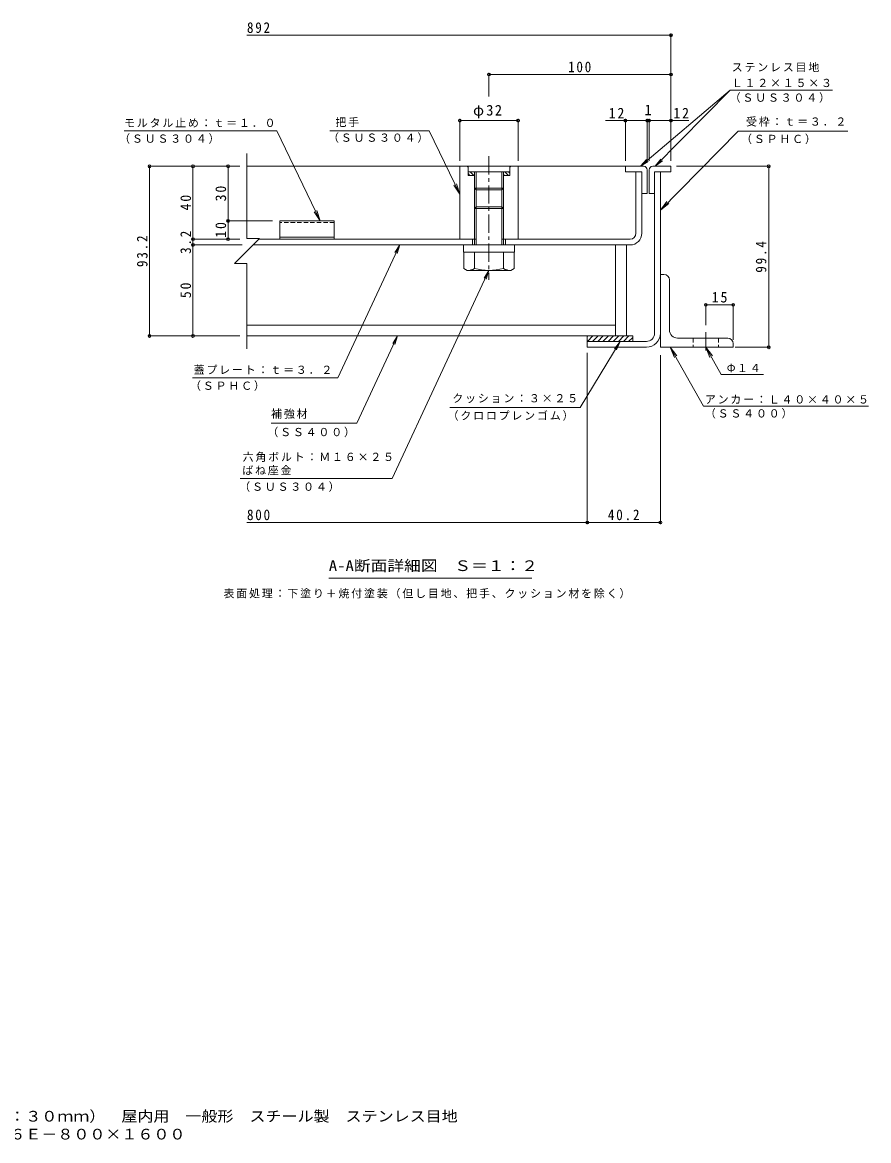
# Model space of a CAD drawing. Units: millimetres on the paper, enlarged 10 times, with parts at other scales. Extents: x -2620 to 2387, y -1963 to 1109.
# Drawn here: x 61 to 2387, y -1963 to 1109 of the extents above; entities that cross this region are included whole.
import ezdxf
from ezdxf.enums import TextEntityAlignment as Align

# ---------------------------------------------------------------- set-up
doc = ezdxf.new("R2010")
doc.units = ezdxf.units.MM
doc.header["$LTSCALE"] = 10
doc.header["$PDMODE"] = 32
doc.header["$PDSIZE"] = 8
doc.linetypes.add('CHAIN1', pattern=[8, 5, -1, 1, -1])
doc.linetypes.add('DASHED1', pattern=[1.8, 1.2, -0.6])
for name, color, linetype, lineweight in [('D-1', 2, 'Continuous', 9), ('D-2', 3, 'Continuous', 9), ('D-3', 4, 'Continuous', 9), ('D-4', 7, 'Continuous', 9), ('D-5', 7, 'Continuous', 9), ('D-6', 6, 'Continuous', 9), ('D-7', 4, 'CHAIN1', 9), ('D-8', 5, 'Continuous', 5), ('D-9', 134, 'Continuous', 5), ('D-C', 2, 'Continuous', 9), ('D-E', 3, 'Continuous', 9), ('D-F', 7, 'Continuous', 9), ('F-5_F-5ﾚｲﾔ', 7, 'Continuous', 9)]:
    doc.layers.add(name, color=color, linetype=linetype, lineweight=lineweight)
doc.styles.add('ＭＳ ゴシック', font='')
doc.styles.get('ＭＳ ゴシック').set_extended_font_data('MS Gothic')

msp = doc.modelspace()

# ---------------------------------------------------------------- linework, layer by layer
at = {"layer": 'D-1'}
for p, q in [((1798.6, 255.08), (1798.6, 698.58)), ((1814.6, 255.08), (1814.6, 698.58)), ((1613.6, 232.58), (1776.1, 232.58))]:
    msp.add_line(p, q, dxfattribs=at)
msp.add_lwpolyline([(1613.6, 232.58), (1613.6, 216.58), (1776.1, 216.58)], dxfattribs=at)
for radius in [22.5, 38.5]:
    msp.add_arc((1776.1, 255.08), radius, 270, 0, dxfattribs=at)
at = {"layer": 'D-2'}
for p, q in [((1763.6, 698.58), (1747.6, 698.58)), ((1747.6, 529.58), (1747.6, 698.58)), ((1763.6, 529.58), (1763.6, 698.58)), ((1731.6, 497.58), (695.6, 497.58)), ((1303.6, 513.58), (711.6, 513.58)), ((1298.6, 513.58), (1298.6, 497.58)), ((1731.6, 513.58), (1383.6, 513.58)), ((1388.6, 513.58), (1388.6, 497.58))]:
    msp.add_line(p, q, dxfattribs=at)
for radius in [16, 32]:
    msp.add_arc((1731.6, 529.58), radius, 270, 0, dxfattribs=at)
at = {"layer": 'D-3'}
for p, q in [((1718.6, 713.58), (678.6, 713.58)), ((1793.6, 713.58), (1843.6, 713.58)), ((1843.6, 713.58), (1843.6, 698.58)), ((1718.6, 698.58), (1763.6, 698.58)), ((1763.6, 698.58), (1763.6, 638.58)), ((1778.6, 703.58), (1778.6, 638.58)), ((1783.6, 703.58), (1783.6, 638.58)), ((1798.6, 638.58), (1798.6, 698.58)), ((1843.6, 698.58), (1798.6, 698.58)), ((1763.6, 638.58), (1778.6, 638.58)), ((1798.6, 638.58), (1783.6, 638.58)), ((768.6, 563.58), (768.6, 513.58)), ((918.6, 563.58), (768.6, 563.58)), ((918.6, 518.58), (768.6, 518.58))]:
    msp.add_line(p, q, dxfattribs=at)
at = {"layer": 'D-3', "linetype": 'DASHED1'}
msp.add_line((918.6, 559.25), (768.6, 559.25), dxfattribs=at)
at = {"layer": 'D-3'}
for points in [[(1768.6, 713.58), (1718.6, 713.58), (1718.6, 698.58)], [(918.6, 563.58), (918.6, 513.58), (768.6, 513.58)]]:
    msp.add_lwpolyline(points, dxfattribs=at)
for centre, start, end in [((1768.6, 703.58), 0, 90), ((1793.6, 703.58), 90, 180)]:
    msp.add_arc(centre, 10, start, end, dxfattribs=at)
at = {"layer": 'D-4'}
msp.add_line((1460.99, -417.67), (903.49, -417.67), dxfattribs=at)
at = {"layer": 'D-5'}
for p, q in [((2006.47, 923), (1759.81, 713.58)), ((2287.92, 923), (2006.47, 923)), ((341.33, 811.38), (760.27, 811.38)), ((760.27, 811.38), (879.52, 563.58)), ((1179.55, 811.38), (906.3, 811.38)), ((1179.55, 811.38), (1263.6, 636.74)), ((2329.69, 810.49), (2028.12, 810.49)), ((1759.81, 713.58), (1776.6, 732.11)), ((1759.81, 713.58), (1780.82, 727.14)), ((1800.73, 713.58), (1820.43, 728.98)), ((1263.6, 636.74), (1247.17, 661.84)), ((1263.6, 636.74), (1254.23, 665.24)), ((1814.6, 593.15), (1832.65, 617.11)), ((879.52, 563.58), (863.09, 588.69)), ((879.52, 563.58), (870.15, 592.08)), ((1098.55, 497.58), (1091.03, 473.74)), ((1077.15, -143.82), (1343.6, 427.58)), ((1343.6, 427.58), (1330.17, 406.5)), ((1343.6, 427.58), (1336.08, 403.74)), ((980.92, 8.38), (1092.46, 247.58)), ((1092.46, 247.58), (1079.03, 226.5)), ((1092.46, 247.58), (1084.94, 223.74)), ((1704.11, 232.07), (1688.44, 212.59)), ((1841.88, 216.58), (1859.92, 192.61)), ((1841.88, 216.58), (1853.1, 188.76)), ((1933.19, 54.9), (1841.88, 216.58)), ((1939.6, 216.58), (1950.82, 188.76)), ((1939.6, 216.58), (1957.64, 192.61)), ((1981.93, 141.63), (1939.6, 216.58)), ((928.43, 132.76), (528.76, 132.76)), ((1981.93, 141.63), (2098.07, 141.63)), ((1594.14, 51.15), (1236, 51.15)), ((1933.19, 54.9), (2386.97, 54.9)), ((980.92, 8.38), (744.9, 8.38)), ((1077.15, -143.82), (660.17, -143.82))]:
    msp.add_line(p, q, dxfattribs=at)
for points in [[(2006.47, 923), (1800.73, 713.58), (1815.77, 733.55)], [(2028.12, 810.49), (1814.6, 593.15), (1838.24, 611.62)], [(928.43, 132.76), (1098.55, 497.58), (1085.12, 476.5)], [(1594.14, 51.15), (1704.11, 232.07), (1694.02, 209.2)]]:
    msp.add_lwpolyline(points, dxfattribs=at)
at = {"layer": 'D-6'}
for p, q in [((1613.6, 245.97), (1615.21, 247.58)), ((1613.6, 247.58), (1738.6, 247.58)), ((1613.6, 247.58), (1613.6, 232.58)), ((1614.35, 232.58), (1629.35, 247.58)), ((1628.49, 232.58), (1643.49, 247.58)), ((1642.64, 232.58), (1657.64, 247.58)), ((1656.78, 232.58), (1671.78, 247.58)), ((1670.92, 232.58), (1685.92, 247.58)), ((1685.06, 232.58), (1700.06, 247.58)), ((1699.2, 232.58), (1714.2, 247.58)), ((1713.35, 232.58), (1728.35, 247.58)), ((1738.6, 247.58), (1738.6, 232.58)), ((1727.49, 232.58), (1738.6, 243.7))]:
    msp.add_line(p, q, dxfattribs=at)
at = {"layer": 'D-7'}
msp.add_line((1939.6, 257.63), (1939.6, 199.16), dxfattribs=at)
at = {"layer": 'D-8'}
for p, q in [((1721.1, 497.58), (1691.1, 497.58)), ((1721.1, 247.58), (1721.1, 497.58))]:
    msp.add_line(p, q, dxfattribs=at)
msp.add_lwpolyline([(1691.1, 497.58), (1691.1, 247.58), (1721.1, 247.58)], dxfattribs=at)
at = {"layer": 'D-9'}
for p, q in [((695.6, 497.58), (1691.1, 497.58)), ((1691.1, 497.58), (1691.1, 247.58)), ((1274.1, 477.58), (1274.1, 433.21)), ((1303.6, 433.07), (1303.6, 477.58)), ((1383.6, 433.07), (1383.6, 477.58)), ((1413.1, 477.58), (1413.1, 433.07)), ((1283.64, 427.7), (1274.1, 433.21)), ((1403.6, 427.58), (1413.1, 433.07)), ((1403.6, 427.58), (1283.85, 427.58)), ((678.6, 277.58), (1691.1, 277.58)), ((678.6, 247.58), (1691.1, 247.58))]:
    msp.add_line(p, q, dxfattribs=at)
for centre, radius, start, end in [((1284.89, 462.09), 34.53, 267.86055, 302.81094), ((1343.6, 576.18), 148.6, 254.38446, 285.61554), ((1402.31, 462.09), 34.53, 237.18906, 272.13945)]:
    msp.add_arc(centre, radius, start, end, dxfattribs=at)
at = {"layer": 'D-C', "linetype": 'CHAIN1'}
msp.add_line((1343.6, 741.26), (1343.6, 401.95), dxfattribs=at)
at = {"layer": 'D-C'}
for p, q in [((1263.6, 713.58), (1283.6, 713.58)), ((1263.6, 513.58), (1263.6, 713.58)), ((1286.1, 711.08), (1283.6, 713.58)), ((1286.1, 688.58), (1286.1, 713.58)), ((1401.1, 713.58), (1286.1, 713.58)), ((1403.6, 713.58), (1401.1, 711.08)), ((1401.1, 688.58), (1401.1, 713.58)), ((1423.6, 713.58), (1403.6, 713.58)), ((1423.6, 513.58), (1423.6, 713.58)), ((1401.1, 698.58), (1286.1, 698.58)), ((1291, 688.58), (1286.1, 693.48)), ((1303.6, 688.58), (1286.1, 688.58)), ((1301.61, 688.58), (1291.61, 698.58)), ((1303.6, 697.2), (1302.21, 698.58)), ((1303.6, 497.58), (1303.6, 698.58)), ((1308.6, 497.58), (1308.6, 698.58)), ((1378.6, 497.58), (1378.6, 698.58)), ((1383.6, 672.36), (1383.6, 698.58)), ((1386.46, 688.58), (1383.6, 691.44)), ((1401.1, 688.58), (1383.6, 688.58)), ((1397.07, 688.58), (1387.07, 698.58)), ((1401.1, 695.16), (1397.67, 698.58)), ((1383.6, 653.58), (1303.6, 653.58)), ((1383.6, 653.86), (1378.6, 648.58)), ((1383.6, 497.58), (1383.6, 672.36)), ((1308.6, 602.58), (1303.6, 597.58)), ((1383.6, 597.58), (1303.6, 597.58)), ((1378.6, 602.58), (1308.6, 602.58)), ((1383.6, 597.58), (1378.6, 602.58)), ((1263.6, 513.58), (1308.6, 513.58)), ((1423.6, 513.58), (1378.6, 513.58))]:
    msp.add_line(p, q, dxfattribs=at)
at = {"layer": 'D-C', "color": 134, "lineweight": 5}
for p, q in [((1273.6, 497.58), (1413.6, 497.58)), ((1413.6, 497.58), (1413.6, 477.58))]:
    msp.add_line(p, q, dxfattribs=at)
at = {"layer": 'D-C'}
msp.add_lwpolyline([(1378.6, 648.58), (1308.6, 648.58), (1303.6, 653.58)], dxfattribs=at)
at = {"layer": 'D-C', "color": 134, "lineweight": 5}
msp.add_lwpolyline([(1273.6, 497.58), (1273.6, 477.58), (1413.6, 477.58)], dxfattribs=at)
at = {"layer": 'D-E'}
for p, q in [((1824.6, 416.58), (1814.6, 416.58)), ((1814.6, 216.58), (1814.6, 416.58)), ((1839.6, 264.08), (1839.6, 401.58)), ((2014.6, 216.58), (1814.6, 216.58)), ((1862.1, 241.58), (1999.6, 241.58)), ((2014.6, 226.58), (2014.6, 216.58))]:
    msp.add_line(p, q, dxfattribs=at)
at = {"layer": 'D-E', "linetype": 'DASHED1'}
for p, q in [((1904.6, 241.58), (1904.6, 216.58)), ((1974.6, 241.58), (1974.6, 216.58))]:
    msp.add_line(p, q, dxfattribs=at)
at = {"layer": 'D-E'}
for centre, radius, start, end in [((1824.6, 401.58), 15, 0, 90), ((1862.1, 264.08), 22.5, 180, 270), ((1999.6, 226.58), 15, 0, 90)]:
    msp.add_arc(centre, radius, start, end, dxfattribs=at)
at = {"layer": 'D-F'}
for p, q in [((1843.6, 728.58), (1843.6, 1078.61)), ((1843.6, 1073.61), (678.6, 1073.61)), ((1343.6, 905.87), (1343.6, 970.79)), ((1843.6, 965.79), (1343.6, 965.79)), ((1843.6, 965.61), (1843.6, 960.79)), ((1263.6, 728.58), (1263.6, 844.16)), ((1423.6, 839.16), (1263.6, 839.16)), ((1423.6, 728.58), (1423.6, 844.16)), ((1778.6, 839.16), (1663.99, 839.16)), ((1718.6, 728.58), (1718.6, 844.16)), ((1778.6, 728.58), (1778.6, 844.16)), ((1783.6, 839.16), (1778.6, 839.16)), ((1783.6, 728.58), (1783.6, 844.16)), ((1892.84, 839.16), (1783.6, 839.16)), ((678.6, 748.58), (678.6, 514.99)), ((407.69, 713.58), (658.6, 713.58)), ((410.69, 247.58), (410.69, 713.58)), ((530.21, 513.58), (530.21, 713.58)), ((626.57, 563.58), (626.57, 713.58)), ((1858.6, 713.58), (2117.29, 713.58)), ((2112.29, 216.58), (2112.29, 713.58)), ((623.57, 563.58), (748.6, 563.58)), ((626.57, 513.58), (626.57, 563.58)), ((527.21, 513.58), (658.6, 513.58)), ((527.21, 497.58), (665.45, 497.58)), ((530.21, 497.58), (530.21, 513.58)), ((530.21, 247.58), (530.21, 497.58)), ((678.6, 446.18), (644.19, 446.18)), ((678.6, 446.18), (678.6, 212.16)), ((1939.6, 336.07), (1939.6, 277.63)), ((1939.6, 333.07), (2014.6, 333.07)), ((2014.6, 336.07), (2014.6, 236.58)), ((407.69, 247.58), (658.6, 247.58)), ((2117.29, 216.58), (2020.62, 216.58)), ((1613.6, 201.58), (1613.6, -269.89)), ((1814.6, 195.2), (1814.6, -269.89)), ((1613.6, -264.89), (678.6, -264.89)), ((1814.6, -264.89), (1613.6, -264.89))]:
    msp.add_line(p, q, dxfattribs=at)
msp.add_lwpolyline([(678.6, 514.99), (713.01, 514.99), (644.19, 446.18)], dxfattribs=at)
for p in [(1843.6, 1073.61), (1343.6, 965.79), (1843.6, 965.79), (1263.6, 839.16), (1423.6, 839.16), (1718.6, 839.16), (1778.6, 839.16), (1783.6, 839.16), (1843.6, 839.16), (410.69, 713.58), (530.21, 713.58), (626.57, 713.58), (2112.29, 713.58), (626.57, 563.58), (530.21, 513.58), (530.21, 497.58), (626.57, 513.58), (1939.6, 333.07), (2014.6, 333.07), (410.69, 247.58), (530.21, 247.58), (2112.29, 216.58), (1613.6, -264.89), (1814.6, -264.89)]:
    msp.add_point(p, dxfattribs=at)

# ---------------------------------------------------------------- texts
at = {"layer": 'D-4', "color": 2, "style": 'ＭＳ ゴシック', "width": 1.15}
msp.add_text('A-A断面詳細図\u3000Ｓ＝１：２', height=29.33, dxfattribs=at).set_placement((903.49, -407.04), align=Align.BOTTOM_LEFT)
at = {"layer": 'D-4', "insert": (614.28, -473.8), "char_height": 21.99, "attachment_point": 7, "style": 'ＭＳ ゴシック'}
msp.add_mtext('\\T1.17;表面処理：下塗り＋焼付塗装（但し目地、把手、クッション材を除く）', dxfattribs=at)
at = {"layer": 'D-5', "char_height": 21.99, "attachment_point": 7, "style": 'ＭＳ ゴシック'}
for s, insert in [('\\T1.17;ステンレス目地', (2010.8, 972.32)), ('\\T1.17;Ｌ１２×１５×３', (2010.8, 930.99)), ('\\T1.17;（ＳＵＳ３０４）', (2005.05, 888.15)), ('\\T1.17;モルタル止め：ｔ＝１．０', (340.94, 820.38)), ('\\T1.17;把手', (921.8, 821.22)), ('\\T1.17;受枠：ｔ＝３．２', (2050.07, 822.81)), ('\\T1.17;（ＳＵＳ３０４）', (327.37, 775.47)), ('\\T1.17;（ＳＵＳ３０４）', (901.36, 778.14)), ('\\T1.17;（ＳＰＨＣ）', (2036.46, 774.64)), ('\\T1.17;蓋プレート：ｔ＝３．２', (532.28, 142)), ('\\T1.17;Φ１４', (1997.13, 147.6)), ('\\T1.17;（ＳＰＨＣ）', (522.23, 96.64)), ('\\T1.17;クッション：３×２５', (1242.97, 62.87)), ('\\T1.17;アンカー：Ｌ４０×４０×５', (1936.97, 60.86)), ('\\T1.17;補強材', (744.9, 19.86)), ('\\T1.17;（クロロプレンゴム）', (1230.01, 14.59)), ('\\T1.17;（ＳＳ４００）', (1936.97, 20.63)), ('\\T1.17;（ＳＳ４００）', (734.7, -30.67)), ('\\T1.17;六角ボルト：Ｍ１６×２５', (666.7, -98.46)), ('\\T1.17;ばね座金', (665.65, -135.18)), ('\\T1.17;（ＳＵＳ３０４）', (657.39, -180.74))]:
    msp.add_mtext(s, dxfattribs=dict(at, insert=insert))
at = {"layer": 'D-F', "color": 2, "style": 'ＭＳ ゴシック'}
msp.add_text('1', height=29.33, dxfattribs=at).set_placement((1771.1, 845.16), align=Align.BOTTOM_LEFT)
at = {"layer": 'D-F', "color": 2, "char_height": 29.33, "attachment_point": 7, "style": 'ＭＳ ゴシック'}
for s, insert in [('\\T1.27;\\W0.9;892', (678.6, 1079.61)), ('\\T1.27;\\W0.9;100', (1561.1, 971.79)), ('\\T1.19;φ32', (1299.85, 845.16)), ('\\T1.27;\\W0.95;12', (1672.63, 845.16)), ('\\T1.27;\\W0.95;12', (1850.25, 845.16)), ('\\T1.27;\\W0.95;15', (1955.85, 339.07)), ('\\T1.27;\\W0.9;800', (678.6, -258.89)), ('\\T1.28;\\W0.9;40.2', (1670.35, -258.89))]:
    msp.add_mtext(s, dxfattribs=dict(at, insert=insert))
at = {"layer": 'D-F', "color": 2, "char_height": 29.33, "attachment_point": 7, "rotation": 90, "style": 'ＭＳ ゴシック'}
for s, insert in [('\\T1.27;\\W0.95;30', (621.57, 617.33)), ('\\T1.27;\\W0.95;40', (525.21, 592.33)), ('\\T1.27;\\W0.95;10', (621.57, 517.33)), ('\\T1.27;\\W0.9;3.2', (525.21, 473.08)), ('\\T1.28;\\W0.9;93.2', (405.69, 436.83)), ('\\T1.28;\\W0.9;99.4', (2106.29, 421.33)), ('\\T1.27;\\W0.95;50', (525.21, 351.33))]:
    msp.add_mtext(s, dxfattribs=dict(at, insert=insert))
at = {"layer": 'F-5_F-5ﾚｲﾔ', "color": 2, "style": 'ＭＳ ゴシック', "width": 1.1}
for s, p in [('モルタル充填用（充填深さ：３０ｍｍ）\u3000屋内用\u3000一般形\u3000スチール製\u3000ステンレス目地', (-502.63, -1919.56)), ('大口径マシンハッチ\u3000Ｓ－６Ｅ－８００×１６００', (-502.63, -1968.76))]:
    msp.add_text(s, height=29.33, dxfattribs=at).set_placement(p, align=Align.BOTTOM_LEFT)

doc.saveas('drawing.dxf')
